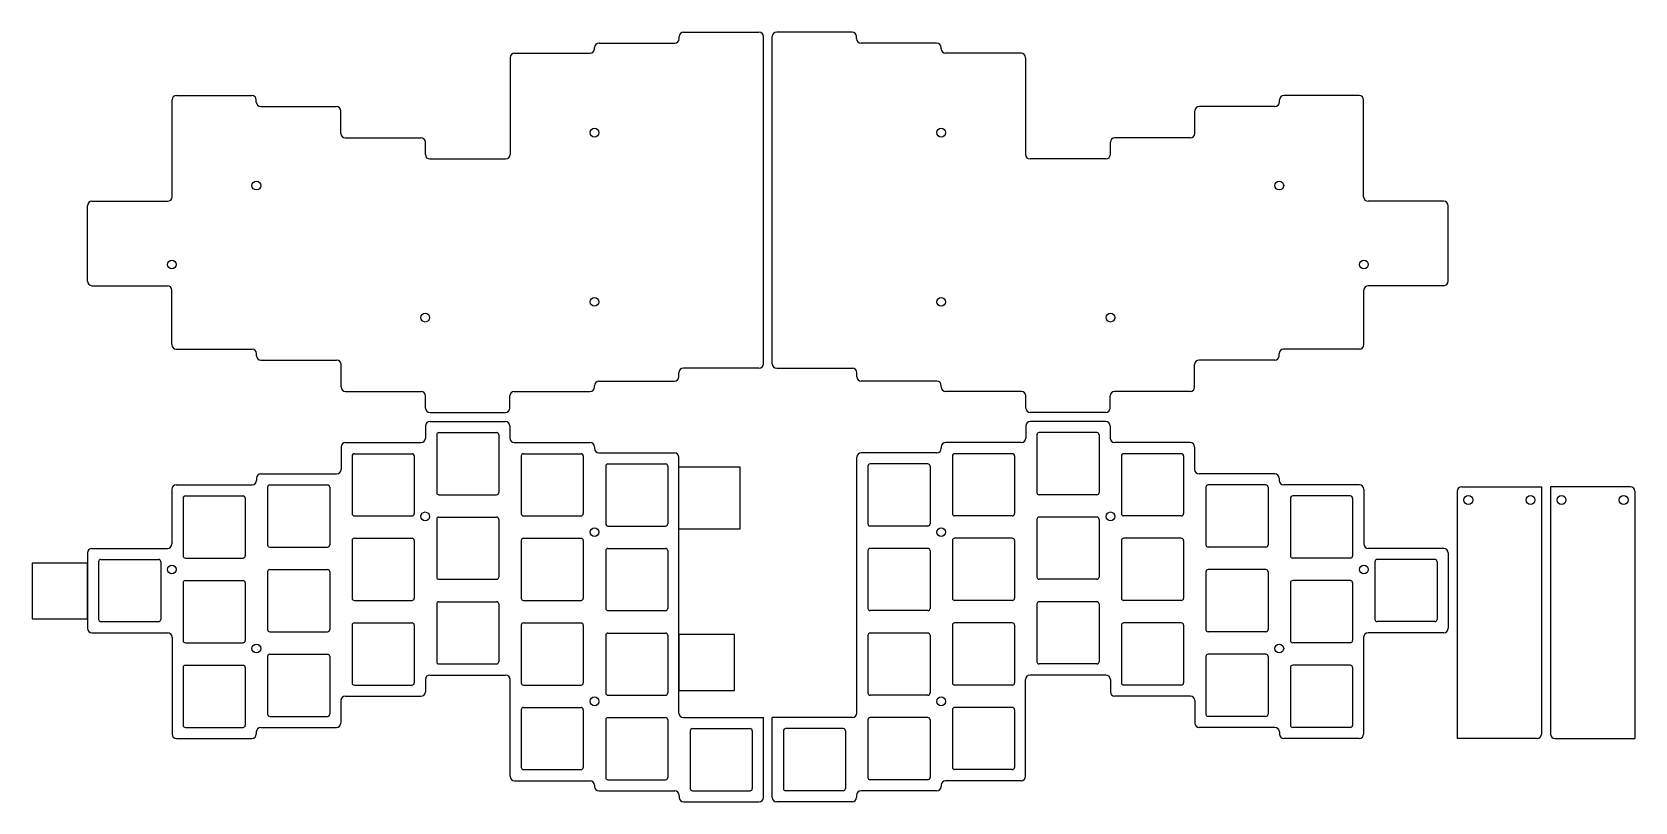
# Model space of a CAD drawing. Header units: millimetres. Extents: x -11 to 351, y 1 to 175.
import ezdxf

# ---------------------------------------------------------------- set-up
doc = ezdxf.new("R2010")
doc.units = ezdxf.units.MM

msp = doc.modelspace()

# ---------------------------------------------------------------- linework, layer by layer
for p, q in [((135.12, 173.11), (135.12, 173.58)), ((136.12, 174.58), (153.12, 174.58)), ((154.12, 99.88), (154.12, 173.58)), ((156.12, 99.88), (156.12, 173.58)), ((174.12, 174.58), (157.12, 174.58)), ((175.12, 173.11), (175.12, 173.58)), ((98.02, 169.82), (115.07, 169.82)), ((116.07, 170.82), (116.07, 171.11)), ((117.07, 172.11), (134.12, 172.11)), ((193.17, 172.11), (176.12, 172.11)), ((194.17, 170.82), (194.17, 171.11)), ((212.22, 169.82), (195.17, 169.82)), ((97.02, 168.82), (97.02, 147.01)), ((213.22, 168.82), (213.22, 147.01)), ((20.82, 137.48), (20.82, 159.3)), ((21.82, 160.3), (38.82, 160.3)), ((39.82, 158.82), (39.82, 159.3)), ((270.42, 158.82), (270.42, 159.3)), ((288.42, 160.3), (271.42, 160.3)), ((289.42, 137.48), (289.42, 159.3)), ((40.82, 157.82), (57.87, 157.82)), ((58.87, 151.77), (58.87, 156.82)), ((251.37, 151.77), (251.37, 156.82)), ((269.42, 157.82), (252.37, 157.82)), ((59.87, 150.77), (76.92, 150.77)), ((77.92, 147.01), (77.92, 149.77)), ((232.32, 147.01), (232.32, 149.77)), ((250.37, 150.77), (233.32, 150.77)), ((78.92, 146.01), (96.02, 146.01)), ((231.32, 146.01), (214.22, 146.01)), ((1.77, 118.48), (1.77, 135.48)), ((2.77, 136.48), (19.82, 136.48)), ((307.47, 136.48), (290.42, 136.48)), ((308.47, 118.48), (308.47, 135.48)), ((2.77, 117.48), (19.77, 117.48)), ((20.77, 104.2), (20.77, 116.48)), ((289.47, 104.2), (289.47, 116.48)), ((307.47, 117.48), (290.47, 117.48)), ((21.77, 103.2), (38.87, 103.2)), ((39.87, 101.72), (39.87, 102.2)), ((270.37, 101.72), (270.37, 102.2)), ((288.47, 103.2), (271.37, 103.2)), ((40.87, 100.72), (57.92, 100.72)), ((58.92, 94.67), (58.92, 99.72)), ((135.07, 96.96), (135.07, 97.88)), ((153.12, 98.88), (136.07, 98.88)), ((157.12, 98.88), (174.17, 98.88)), ((175.17, 96.96), (175.17, 97.88)), ((251.32, 94.67), (251.32, 99.72)), ((269.37, 100.72), (252.32, 100.72)), ((116.02, 94.67), (116.02, 94.96)), ((117.02, 95.96), (134.07, 95.96)), ((193.22, 95.96), (176.17, 95.96)), ((194.22, 94.67), (194.22, 94.96)), ((59.92, 93.67), (76.97, 93.67)), ((77.97, 89.91), (77.97, 92.67)), ((96.97, 89.91), (96.97, 92.67)), ((97.97, 93.67), (115.02, 93.67)), ((212.27, 93.67), (195.22, 93.67)), ((213.27, 89.91), (213.27, 92.67)), ((232.27, 89.91), (232.27, 92.67)), ((250.32, 93.67), (233.27, 93.67)), ((78.97, 88.91), (95.97, 88.91)), ((78.97, 86.91), (95.97, 86.91)), ((231.27, 88.91), (214.27, 88.91)), ((231.27, 86.91), (214.27, 86.91)), ((77.97, 85.91), (77.97, 83.15)), ((80.47, 83.91), (80.47, 70.91)), ((80.97, 84.41), (93.97, 84.41)), ((94.47, 83.91), (94.47, 70.91)), ((96.97, 85.91), (96.97, 83.15)), ((213.27, 85.91), (213.27, 83.15)), ((215.77, 83.91), (215.77, 70.91)), ((229.27, 84.41), (216.27, 84.41)), ((229.77, 83.91), (229.77, 70.91)), ((232.27, 85.91), (232.27, 83.15)), ((58.92, 81.15), (58.92, 76.1)), ((59.92, 82.15), (76.97, 82.15)), ((61.92, 79.65), (74.92, 79.65)), ((97.97, 82.15), (115.02, 82.15)), ((100.02, 79.65), (113.02, 79.65)), ((116.02, 81.15), (116.02, 80.86)), ((117.02, 79.86), (134.07, 79.86)), ((193.22, 79.86), (176.17, 79.86)), ((194.22, 81.15), (194.22, 80.86)), ((212.27, 82.15), (195.22, 82.15)), ((210.22, 79.65), (197.22, 79.65)), ((250.32, 82.15), (233.27, 82.15)), ((248.32, 79.65), (235.32, 79.65)), ((251.32, 81.15), (251.32, 76.1)), ((61.42, 79.15), (61.42, 66.15)), ((75.42, 79.15), (75.42, 66.15)), ((99.52, 79.15), (99.52, 66.15)), ((113.52, 79.15), (113.52, 66.15)), ((118.57, 76.86), (118.57, 63.86)), ((119.07, 77.36), (132.07, 77.36)), ((132.57, 76.86), (132.57, 63.86)), ((135.07, 21.23), (135.07, 78.86)), ((175.17, 21.23), (175.17, 78.86)), ((177.67, 76.86), (177.67, 63.86)), ((191.17, 77.36), (178.17, 77.36)), ((191.67, 76.86), (191.67, 63.86)), ((196.72, 79.15), (196.72, 66.15)), ((210.72, 79.15), (210.72, 66.15)), ((234.82, 79.15), (234.82, 66.15)), ((248.82, 79.15), (248.82, 66.15)), ((21.77, 72.62), (38.87, 72.62)), ((39.87, 74.1), (39.87, 73.62)), ((40.87, 75.1), (57.92, 75.1)), ((42.87, 72.6), (55.87, 72.6)), ((269.37, 75.1), (252.32, 75.1)), ((267.37, 72.6), (254.37, 72.6)), ((270.37, 74.1), (270.37, 73.62)), ((288.47, 72.62), (271.37, 72.62)), ((20.77, 71.62), (20.77, 59.33)), ((23.32, 69.62), (23.32, 56.62)), ((23.82, 70.12), (36.82, 70.12)), ((37.32, 69.62), (37.32, 56.62)), ((42.37, 72.1), (42.37, 59.1)), ((56.37, 72.1), (56.37, 59.1)), ((80.97, 70.41), (93.97, 70.41)), ((229.27, 70.41), (216.27, 70.41)), ((253.87, 72.1), (253.87, 59.1)), ((267.87, 72.1), (267.87, 59.1)), ((272.92, 69.62), (272.92, 56.62)), ((286.42, 70.12), (273.42, 70.12)), ((286.92, 69.62), (286.92, 56.62)), ((289.47, 71.62), (289.47, 59.33)), ((310.47, 71.22), (310.47, 15.52)), ((311.47, 72.22), (329.52, 72.22)), ((329.52, 72.22), (329.52, 16.52)), ((349.57, 72.22), (331.52, 72.22)), ((331.52, 72.22), (331.52, 16.52)), ((350.57, 71.22), (350.57, 15.52)), ((61.92, 65.65), (74.92, 65.65)), ((80.97, 65.36), (93.97, 65.36)), ((100.02, 65.65), (113.02, 65.65)), ((210.22, 65.65), (197.22, 65.65)), ((229.27, 65.36), (216.27, 65.36)), ((248.32, 65.65), (235.32, 65.65)), ((80.47, 64.86), (80.47, 51.86)), ((94.47, 64.86), (94.47, 51.86)), ((119.07, 63.36), (132.07, 63.36)), ((191.17, 63.36), (178.17, 63.36)), ((215.77, 64.86), (215.77, 51.86)), ((229.77, 64.86), (229.77, 51.86)), ((2.77, 58.33), (19.77, 58.33)), ((42.87, 58.6), (55.87, 58.6)), ((61.42, 60.1), (61.42, 47.1)), ((61.92, 60.6), (74.92, 60.6)), ((75.42, 60.1), (75.42, 47.1)), ((99.52, 60.1), (99.52, 47.1)), ((100.02, 60.6), (113.02, 60.6)), ((113.52, 60.1), (113.52, 47.1)), ((118.57, 57.81), (118.57, 44.81)), ((119.07, 58.31), (132.07, 58.31)), ((132.57, 57.81), (132.57, 44.81)), ((177.67, 57.81), (177.67, 44.81)), ((191.17, 58.31), (178.17, 58.31)), ((191.67, 57.81), (191.67, 44.81)), ((196.72, 60.1), (196.72, 47.1)), ((210.22, 60.6), (197.22, 60.6)), ((210.72, 60.1), (210.72, 47.1)), ((234.82, 60.1), (234.82, 47.1)), ((248.32, 60.6), (235.32, 60.6)), ((248.82, 60.1), (248.82, 47.1)), ((267.37, 58.6), (254.37, 58.6)), ((307.47, 58.33), (290.47, 58.33)), ((1.77, 57.33), (1.77, 40.33)), ((4.27, 55.33), (4.27, 42.33)), ((4.77, 55.83), (17.77, 55.83)), ((18.27, 55.33), (18.27, 42.33)), ((23.82, 56.12), (36.82, 56.12)), ((286.42, 56.12), (273.42, 56.12)), ((291.97, 55.33), (291.97, 42.33)), ((305.47, 55.83), (292.47, 55.83)), ((305.97, 55.33), (305.97, 42.33)), ((308.47, 57.33), (308.47, 40.33)), ((23.82, 51.07), (36.82, 51.07)), ((42.37, 53.05), (42.37, 40.05)), ((42.87, 53.55), (55.87, 53.55)), ((56.37, 53.05), (56.37, 40.05)), ((80.97, 51.36), (93.97, 51.36)), ((229.27, 51.36), (216.27, 51.36)), ((253.87, 53.05), (253.87, 40.05)), ((267.37, 53.55), (254.37, 53.55)), ((267.87, 53.05), (267.87, 40.05)), ((286.42, 51.07), (273.42, 51.07)), ((23.32, 50.57), (23.32, 37.57)), ((37.32, 50.57), (37.32, 37.57)), ((272.92, 50.57), (272.92, 37.57)), ((286.92, 50.57), (286.92, 37.57)), ((61.92, 46.6), (74.92, 46.6)), ((80.47, 45.81), (80.47, 32.81)), ((80.97, 46.31), (93.97, 46.31)), ((94.47, 45.81), (94.47, 32.81)), ((100.02, 46.6), (113.02, 46.6)), ((119.07, 44.31), (132.07, 44.31)), ((191.17, 44.31), (178.17, 44.31)), ((210.22, 46.6), (197.22, 46.6)), ((215.77, 45.81), (215.77, 32.81)), ((229.27, 46.31), (216.27, 46.31)), ((229.77, 45.81), (229.77, 32.81)), ((248.32, 46.6), (235.32, 46.6)), ((4.77, 41.83), (17.77, 41.83)), ((61.42, 41.05), (61.42, 28.05)), ((61.92, 41.55), (74.92, 41.55)), ((75.42, 41.05), (75.42, 28.05)), ((99.52, 41.05), (99.52, 28.05)), ((100.02, 41.55), (113.02, 41.55)), ((113.52, 41.05), (113.52, 28.05)), ((196.72, 41.05), (196.72, 28.05)), ((210.22, 41.55), (197.22, 41.55)), ((210.72, 41.05), (210.72, 28.05)), ((234.82, 41.05), (234.82, 28.05)), ((248.32, 41.55), (235.32, 41.55)), ((248.82, 41.05), (248.82, 28.05)), ((305.47, 41.83), (292.47, 41.83)), ((2.77, 39.33), (19.82, 39.33)), ((20.82, 38.33), (20.82, 16.52)), ((23.82, 37.07), (36.82, 37.07)), ((42.87, 39.55), (55.87, 39.55)), ((118.57, 38.76), (118.57, 25.76)), ((119.07, 39.26), (132.07, 39.26)), ((132.57, 38.76), (132.57, 25.76)), ((177.67, 38.76), (177.67, 25.76)), ((191.17, 39.26), (178.17, 39.26)), ((191.67, 38.76), (191.67, 25.76)), ((267.37, 39.55), (254.37, 39.55)), ((286.42, 37.07), (273.42, 37.07)), ((289.42, 38.33), (289.42, 16.52)), ((307.47, 39.33), (290.42, 39.33)), ((42.37, 34), (42.37, 21)), ((42.87, 34.5), (55.87, 34.5)), ((56.37, 34), (56.37, 21)), ((253.87, 34), (253.87, 21)), ((267.37, 34.5), (254.37, 34.5)), ((267.87, 34), (267.87, 21)), ((23.32, 31.52), (23.32, 18.52)), ((23.82, 32.02), (36.82, 32.02)), ((37.32, 31.52), (37.32, 18.52)), ((78.92, 29.81), (96.02, 29.81)), ((80.97, 32.31), (93.97, 32.31)), ((231.32, 29.81), (214.22, 29.81)), ((229.27, 32.31), (216.27, 32.31)), ((272.92, 31.52), (272.92, 18.52)), ((286.42, 32.02), (273.42, 32.02)), ((286.92, 31.52), (286.92, 18.52)), ((61.92, 27.55), (74.92, 27.55)), ((77.92, 28.81), (77.92, 26.05)), ((97.02, 7), (97.02, 28.81)), ((100.02, 27.55), (113.02, 27.55)), ((210.22, 27.55), (197.22, 27.55)), ((213.22, 7), (213.22, 28.81)), ((232.32, 28.81), (232.32, 26.05)), ((248.32, 27.55), (235.32, 27.55)), ((58.87, 24.05), (58.87, 19)), ((59.87, 25.05), (76.92, 25.05)), ((99.52, 22), (99.52, 9)), ((100.02, 22.5), (113.02, 22.5)), ((113.52, 22), (113.52, 9)), ((119.07, 25.26), (132.07, 25.26)), ((191.17, 25.26), (178.17, 25.26)), ((196.72, 22), (196.72, 9)), ((210.22, 22.5), (197.22, 22.5)), ((210.72, 22), (210.72, 9)), ((250.37, 25.05), (233.32, 25.05)), ((251.37, 24.05), (251.37, 19)), ((42.87, 20.5), (55.87, 20.5)), ((118.57, 19.71), (118.57, 6.71)), ((119.07, 20.21), (132.07, 20.21)), ((132.57, 19.71), (132.57, 6.71)), ((136.07, 20.23), (154.12, 20.23)), ((154.12, 2.23), (154.12, 20.23)), ((174.17, 20.23), (156.12, 20.23)), ((156.12, 2.23), (156.12, 20.23)), ((177.67, 19.71), (177.67, 6.71)), ((191.17, 20.21), (178.17, 20.21)), ((191.67, 19.71), (191.67, 6.71)), ((267.37, 20.5), (254.37, 20.5)), ((21.82, 15.52), (38.82, 15.52)), ((23.82, 18.02), (36.82, 18.02)), ((39.82, 17), (39.82, 16.52)), ((40.82, 18), (57.87, 18)), ((137.62, 17.23), (137.62, 4.23)), ((138.12, 17.73), (151.12, 17.73)), ((151.62, 17.23), (151.62, 4.23)), ((158.62, 17.23), (158.62, 4.23)), ((172.12, 17.73), (159.12, 17.73)), ((172.62, 17.23), (172.62, 4.23)), ((269.42, 18), (252.37, 18)), ((270.42, 17), (270.42, 16.52)), ((288.42, 15.52), (271.42, 15.52)), ((286.42, 18.02), (273.42, 18.02)), ((328.52, 15.52), (310.47, 15.52)), ((332.52, 15.52), (350.57, 15.52)), ((100.02, 8.5), (113.02, 8.5)), ((210.22, 8.5), (197.22, 8.5)), ((98.02, 6), (115.07, 6)), ((116.07, 5), (116.07, 4.71)), ((117.07, 3.71), (134.12, 3.71)), ((119.07, 6.21), (132.07, 6.21)), ((138.12, 3.73), (151.12, 3.73)), ((172.12, 3.73), (159.12, 3.73)), ((193.17, 3.71), (176.12, 3.71)), ((191.17, 6.21), (178.17, 6.21)), ((194.17, 5), (194.17, 4.71)), ((212.22, 6), (195.17, 6)), ((135.12, 2.71), (135.12, 2.23)), ((136.12, 1.23), (153.12, 1.23)), ((174.12, 1.23), (157.12, 1.23)), ((175.12, 2.71), (175.12, 2.23))]:
    msp.add_line(p, q)
for points in [[(135.07, 76.68), (148.82, 76.68), (148.82, 62.66), (135.07, 62.66)], [(1.77, 54.96), (-10.73, 54.96), (-10.73, 42.48), (1.77, 42.48)], [(135.07, 26.3), (147.59, 26.3), (147.59, 38.93), (135.07, 38.93)]]:
    msp.add_lwpolyline(points, close=True)
for centre in [(116.04, 151.94), (194.19, 151.94), (39.84, 140.03), (270.39, 140.03), (20.77, 122.25), (289.47, 122.25), (116.04, 113.84), (194.19, 113.84), (77.89, 110.3), (232.35, 110.3), (313.02, 69.22), (327.02, 69.22), (334.02, 69.22), (348.02, 69.22), (77.89, 65.52), (232.35, 65.52), (116.04, 61.98), (194.19, 61.98), (20.77, 53.57), (289.47, 53.57), (39.84, 35.78), (270.39, 35.78), (116.04, 23.88), (194.19, 23.88)]:
    msp.add_circle(centre, 1)
for centre, radius, start, end in [((136.12, 173.58), 1, 90, 180), ((153.12, 173.58), 1, 0, 90), ((157.12, 173.58), 1, 90, 180), ((174.12, 173.58), 1, 0, 90), ((98.02, 168.82), 1, 90, 180), ((115.07, 170.82), 1, 270, 0), ((117.07, 171.11), 1, 90, 180), ((134.12, 173.11), 1, 270, 0), ((176.12, 173.11), 1, 180, 270), ((193.17, 171.11), 1, 0, 90), ((195.17, 170.82), 1, 180, 270), ((212.22, 168.82), 1, 0, 90), ((21.82, 159.3), 1, 90, 180), ((38.82, 159.3), 1, 0, 90), ((271.42, 159.3), 1, 90, 180), ((288.42, 159.3), 1, 0, 90), ((40.82, 158.82), 1, 180, 270), ((57.87, 156.82), 1, 0, 90), ((252.37, 156.82), 1, 90, 180), ((269.42, 158.82), 1, 270, 0), ((59.87, 151.77), 1, 180, 270), ((250.37, 151.77), 1, 270, 0), ((76.92, 149.77), 1, 0, 90), ((233.32, 149.77), 1, 90, 180), ((78.92, 147.01), 1, 180, 270), ((96.02, 147.01), 1, 270, 0), ((214.22, 147.01), 1, 180, 270), ((231.32, 147.01), 1, 270, 0), ((19.82, 137.48), 1, 270, 0), ((290.42, 137.48), 1, 180, 270), ((2.77, 135.48), 1, 90, 180), ((307.47, 135.48), 1, 0, 90), ((2.77, 118.48), 1, 180, 270), ((19.77, 116.48), 1, 0, 90), ((290.47, 116.48), 1, 90, 180), ((307.47, 118.48), 1, 270, 0), ((21.77, 104.2), 1, 180, 270), ((38.87, 102.2), 1, 0, 90), ((40.87, 101.72), 1, 180, 270), ((269.37, 101.72), 1, 270, 0), ((271.37, 102.2), 1, 90, 180), ((288.47, 104.2), 1, 270, 0), ((57.92, 99.72), 1, 0, 90), ((136.07, 97.88), 1, 90, 180), ((153.12, 99.88), 1, 270, 0), ((157.12, 99.88), 1, 180, 270), ((174.17, 97.88), 1, 0, 90), ((252.32, 99.72), 1, 90, 180), ((59.92, 94.67), 1, 180, 270), ((115.02, 94.67), 1, 270, 0), ((117.02, 94.96), 1, 90, 180), ((134.07, 96.96), 1, 270, 0), ((176.17, 96.96), 1, 180, 270), ((193.22, 94.96), 1, 0, 90), ((195.22, 94.67), 1, 180, 270), ((250.32, 94.67), 1, 270, 0), ((76.97, 92.67), 1, 0, 90), ((97.97, 92.67), 1, 90, 180), ((212.27, 92.67), 1, 0, 90), ((233.27, 92.67), 1, 90, 180), ((78.97, 89.91), 1, 180, 270), ((78.97, 85.91), 1, 90, 180), ((95.97, 89.91), 1, 270, 0), ((95.97, 85.91), 1, 0, 90), ((214.27, 89.91), 1, 180, 270), ((214.27, 85.91), 1, 90, 180), ((231.27, 89.91), 1, 270, 0), ((231.27, 85.91), 1, 0, 90), ((76.97, 83.15), 1, 270, 0), ((80.97, 83.91), 0.5, 90, 180), ((93.97, 83.91), 0.5, 0, 90), ((97.97, 83.15), 1, 180, 270), ((212.27, 83.15), 1, 270, 0), ((216.27, 83.91), 0.5, 90, 180), ((229.27, 83.91), 0.5, 0, 90), ((233.27, 83.15), 1, 180, 270), ((59.92, 81.15), 1, 90, 180), ((61.92, 79.15), 0.5, 90, 180), ((74.92, 79.15), 0.5, 0, 90), ((100.02, 79.15), 0.5, 90, 180), ((113.02, 79.15), 0.5, 0, 90), ((115.02, 81.15), 1, 0, 90), ((117.02, 80.86), 1, 180, 270), ((134.07, 78.86), 1, 0, 90), ((176.17, 78.86), 1, 90, 180), ((193.22, 80.86), 1, 270, 0), ((195.22, 81.15), 1, 90, 180), ((197.22, 79.15), 0.5, 90, 180), ((210.22, 79.15), 0.5, 0, 90), ((235.32, 79.15), 0.5, 90, 180), ((248.32, 79.15), 0.5, 0, 90), ((250.32, 81.15), 1, 0, 90), ((57.92, 76.1), 1, 270, 0), ((119.07, 76.86), 0.5, 90, 180), ((132.07, 76.86), 0.5, 0, 90), ((178.17, 76.86), 0.5, 90, 180), ((191.17, 76.86), 0.5, 0, 90), ((252.32, 76.1), 1, 180, 270), ((21.77, 71.62), 1, 90, 180), ((38.87, 73.62), 1, 270, 0), ((40.87, 74.1), 1, 90, 180), ((42.87, 72.1), 0.5, 90, 180), ((55.87, 72.1), 0.5, 0, 90), ((254.37, 72.1), 0.5, 90, 180), ((267.37, 72.1), 0.5, 0, 90), ((269.37, 74.1), 1, 0, 90), ((271.37, 73.62), 1, 180, 270), ((288.47, 71.62), 1, 0, 90), ((23.82, 69.62), 0.5, 90, 180), ((36.82, 69.62), 0.5, 0, 90), ((80.97, 70.91), 0.5, 180, 270), ((93.97, 70.91), 0.5, 270, 0), ((216.27, 70.91), 0.5, 180, 270), ((229.27, 70.91), 0.5, 270, 0), ((273.42, 69.62), 0.5, 90, 180), ((286.42, 69.62), 0.5, 0, 90), ((311.47, 71.22), 1, 90, 180), ((349.57, 71.22), 1, 0, 90), ((61.92, 66.15), 0.5, 180, 270), ((74.92, 66.15), 0.5, 270, 0), ((80.97, 64.86), 0.5, 90, 180), ((93.97, 64.86), 0.5, 0, 90), ((100.02, 66.15), 0.5, 180, 270), ((113.02, 66.15), 0.5, 270, 0), ((197.22, 66.15), 0.5, 180, 270), ((210.22, 66.15), 0.5, 270, 0), ((216.27, 64.86), 0.5, 90, 180), ((229.27, 64.86), 0.5, 0, 90), ((235.32, 66.15), 0.5, 180, 270), ((248.32, 66.15), 0.5, 270, 0), ((119.07, 63.86), 0.5, 180, 270), ((132.07, 63.86), 0.5, 270, 0), ((178.17, 63.86), 0.5, 180, 270), ((191.17, 63.86), 0.5, 270, 0), ((2.77, 57.33), 1, 90, 180), ((19.77, 59.33), 1, 270, 0), ((42.87, 59.1), 0.5, 180, 270), ((55.87, 59.1), 0.5, 270, 0), ((61.92, 60.1), 0.5, 90, 180), ((74.92, 60.1), 0.5, 0, 90), ((100.02, 60.1), 0.5, 90, 180), ((113.02, 60.1), 0.5, 0, 90), ((119.07, 57.81), 0.5, 90, 180), ((132.07, 57.81), 0.5, 0, 90), ((178.17, 57.81), 0.5, 90, 180), ((191.17, 57.81), 0.5, 0, 90), ((197.22, 60.1), 0.5, 90, 180), ((210.22, 60.1), 0.5, 0, 90), ((235.32, 60.1), 0.5, 90, 180), ((248.32, 60.1), 0.5, 0, 90), ((254.37, 59.1), 0.5, 180, 270), ((267.37, 59.1), 0.5, 270, 0), ((290.47, 59.33), 1, 180, 270), ((307.47, 57.33), 1, 0, 90), ((4.77, 55.33), 0.5, 90, 180), ((17.77, 55.33), 0.5, 0, 90), ((23.82, 56.62), 0.5, 180, 270), ((36.82, 56.62), 0.5, 270, 0), ((273.42, 56.62), 0.5, 180, 270), ((286.42, 56.62), 0.5, 270, 0), ((292.47, 55.33), 0.5, 90, 180), ((305.47, 55.33), 0.5, 0, 90), ((23.82, 50.57), 0.5, 90, 180), ((36.82, 50.57), 0.5, 0, 90), ((42.87, 53.05), 0.5, 90, 180), ((55.87, 53.05), 0.5, 0, 90), ((80.97, 51.86), 0.5, 180, 270), ((93.97, 51.86), 0.5, 270, 0), ((216.27, 51.86), 0.5, 180, 270), ((229.27, 51.86), 0.5, 270, 0), ((254.37, 53.05), 0.5, 90, 180), ((267.37, 53.05), 0.5, 0, 90), ((273.42, 50.57), 0.5, 90, 180), ((286.42, 50.57), 0.5, 0, 90), ((61.92, 47.1), 0.5, 180, 270), ((74.92, 47.1), 0.5, 270, 0), ((100.02, 47.1), 0.5, 180, 270), ((113.02, 47.1), 0.5, 270, 0), ((197.22, 47.1), 0.5, 180, 270), ((210.22, 47.1), 0.5, 270, 0), ((235.32, 47.1), 0.5, 180, 270), ((248.32, 47.1), 0.5, 270, 0), ((80.97, 45.81), 0.5, 90, 180), ((93.97, 45.81), 0.5, 0, 90), ((119.07, 44.81), 0.5, 180, 270), ((132.07, 44.81), 0.5, 270, 0), ((178.17, 44.81), 0.5, 180, 270), ((191.17, 44.81), 0.5, 270, 0), ((216.27, 45.81), 0.5, 90, 180), ((229.27, 45.81), 0.5, 0, 90), ((2.77, 40.33), 1, 180, 270), ((4.77, 42.33), 0.5, 180, 270), ((17.77, 42.33), 0.5, 270, 0), ((42.87, 40.05), 0.5, 180, 270), ((55.87, 40.05), 0.5, 270, 0), ((61.92, 41.05), 0.5, 90, 180), ((74.92, 41.05), 0.5, 0, 90), ((100.02, 41.05), 0.5, 90, 180), ((113.02, 41.05), 0.5, 0, 90), ((197.22, 41.05), 0.5, 90, 180), ((210.22, 41.05), 0.5, 0, 90), ((235.32, 41.05), 0.5, 90, 180), ((248.32, 41.05), 0.5, 0, 90), ((254.37, 40.05), 0.5, 180, 270), ((267.37, 40.05), 0.5, 270, 0), ((292.47, 42.33), 0.5, 180, 270), ((305.47, 42.33), 0.5, 270, 0), ((307.47, 40.33), 1, 270, 0), ((19.82, 38.33), 1, 0, 90), ((23.82, 37.57), 0.5, 180, 270), ((36.82, 37.57), 0.5, 270, 0), ((119.07, 38.76), 0.5, 90, 180), ((132.07, 38.76), 0.5, 0, 90), ((178.17, 38.76), 0.5, 90, 180), ((191.17, 38.76), 0.5, 0, 90), ((273.42, 37.57), 0.5, 180, 270), ((286.42, 37.57), 0.5, 270, 0), ((290.42, 38.33), 1, 90, 180), ((42.87, 34), 0.5, 90, 180), ((55.87, 34), 0.5, 0, 90), ((80.97, 32.81), 0.5, 180, 270), ((93.97, 32.81), 0.5, 270, 0), ((216.27, 32.81), 0.5, 180, 270), ((229.27, 32.81), 0.5, 270, 0), ((254.37, 34), 0.5, 90, 180), ((267.37, 34), 0.5, 0, 90), ((23.82, 31.52), 0.5, 90, 180), ((36.82, 31.52), 0.5, 0, 90), ((78.92, 28.81), 1, 90, 180), ((96.02, 28.81), 1, 0, 90), ((214.22, 28.81), 1, 90, 180), ((231.32, 28.81), 1, 0, 90), ((273.42, 31.52), 0.5, 90, 180), ((286.42, 31.52), 0.5, 0, 90), ((61.92, 28.05), 0.5, 180, 270), ((74.92, 28.05), 0.5, 270, 0), ((76.92, 26.05), 1, 270, 0), ((100.02, 28.05), 0.5, 180, 270), ((113.02, 28.05), 0.5, 270, 0), ((119.07, 25.76), 0.5, 180, 270), ((132.07, 25.76), 0.5, 270, 0), ((178.17, 25.76), 0.5, 180, 270), ((191.17, 25.76), 0.5, 270, 0), ((197.22, 28.05), 0.5, 180, 270), ((210.22, 28.05), 0.5, 270, 0), ((233.32, 26.05), 1, 180, 270), ((235.32, 28.05), 0.5, 180, 270), ((248.32, 28.05), 0.5, 270, 0), ((59.87, 24.05), 1, 90, 180), ((100.02, 22), 0.5, 90, 180), ((113.02, 22), 0.5, 0, 90), ((197.22, 22), 0.5, 90, 180), ((210.22, 22), 0.5, 0, 90), ((250.37, 24.05), 1, 0, 90), ((23.82, 18.52), 0.5, 180, 270), ((36.82, 18.52), 0.5, 270, 0), ((42.87, 21), 0.5, 180, 270), ((55.87, 21), 0.5, 270, 0), ((57.87, 19), 1, 270, 0), ((119.07, 19.71), 0.5, 90, 180), ((132.07, 19.71), 0.5, 0, 90), ((136.07, 21.23), 1, 180, 270), ((174.17, 21.23), 1, 270, 0), ((178.17, 19.71), 0.5, 90, 180), ((191.17, 19.71), 0.5, 0, 90), ((252.37, 19), 1, 180, 270), ((254.37, 21), 0.5, 180, 270), ((267.37, 21), 0.5, 270, 0), ((273.42, 18.52), 0.5, 180, 270), ((286.42, 18.52), 0.5, 270, 0), ((21.82, 16.52), 1, 180, 270), ((38.82, 16.52), 1, 270, 0), ((40.82, 17), 1, 90, 180), ((138.12, 17.23), 0.5, 90, 180), ((151.12, 17.23), 0.5, 0, 90), ((159.12, 17.23), 0.5, 90, 180), ((172.12, 17.23), 0.5, 0, 90), ((269.42, 17), 1, 0, 90), ((271.42, 16.52), 1, 180, 270), ((288.42, 16.52), 1, 270, 0), ((328.52, 16.52), 1, 270, 0), ((332.52, 16.52), 1, 180, 270), ((100.02, 9), 0.5, 180, 270), ((113.02, 9), 0.5, 270, 0), ((197.22, 9), 0.5, 180, 270), ((210.22, 9), 0.5, 270, 0), ((98.02, 7), 1, 180, 270), ((115.07, 5), 1, 0, 90), ((117.07, 4.71), 1, 180, 270), ((119.07, 6.71), 0.5, 180, 270), ((132.07, 6.71), 0.5, 270, 0), ((134.12, 2.71), 1, 0, 90), ((138.12, 4.23), 0.5, 180, 270), ((151.12, 4.23), 0.5, 270, 0), ((159.12, 4.23), 0.5, 180, 270), ((172.12, 4.23), 0.5, 270, 0), ((176.12, 2.71), 1, 90, 180), ((178.17, 6.71), 0.5, 180, 270), ((191.17, 6.71), 0.5, 270, 0), ((193.17, 4.71), 1, 270, 0), ((195.17, 5), 1, 90, 180), ((212.22, 7), 1, 270, 0), ((136.12, 2.23), 1, 180, 270), ((153.12, 2.23), 1, 270, 0), ((157.12, 2.23), 1, 180, 270), ((174.12, 2.23), 1, 270, 0)]:
    msp.add_arc(centre, radius, start, end)

doc.saveas('drawing.dxf')
